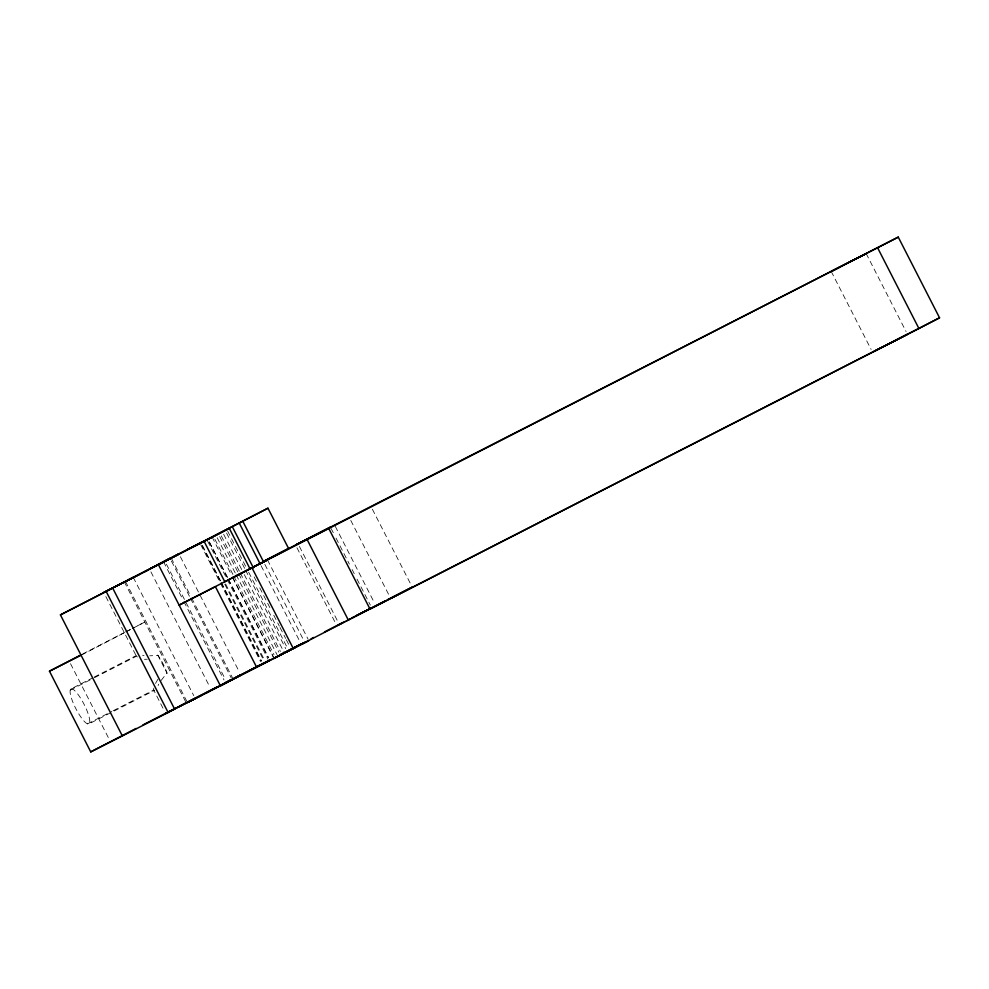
<?xml version="1.0" encoding="UTF-8"?>
<svg xmlns="http://www.w3.org/2000/svg" width="989" height="989" viewBox="0 0 989 989"><rect width="100%" height="100%" fill="white"/><g stroke="black" fill="none" stroke-linecap="round" stroke-linejoin="round"><path stroke-width="0.74" stroke-dasharray="4.95 3.71" d="M153.74 688.146L153.691 690.038L164.347 710.881M155.52 683.411L158.364 678.466M158.141 685.525L158.685 684.178M161.133 680.481L167.005 672.903A19.644 4.648 62.9 0 0 158.055 655.423L149.71 655.818M113.166 710.745L153.691 690.038L154.445 690.396L88.874 723.911L87.502 723.874A19.644 4.648 62.9 0 1 75.807 708.569A19.644 4.648 62.9 0 1 70.219 690.099L70.985 688.937L92.842 677.774M81.073 655.25L124.503 632.626M125.863 631.922L131.29 629.091M132.65 628.386L144.864 622.032L132.687 628.287M82.643 654.001L124.577 632.453M125.924 631.761L131.339 628.979M94.202 677.069L136.544 655.423M70.219 690.099L93.189 678.355M94.536 677.663L136.408 656.263L137.978 657.351M87.502 723.874L111.819 711.437M144.456 659.28L147.176 659.28M142.639 655.25L144.06 655.583M866.191 253.592L906.072 331.55M831.23 271.481L871.124 349.438M372.346 509.187L411.535 585.772M350.774 520.424L389.258 595.65M335.271 526.333L374.46 602.919M331.142 528.534L333.244 532.626M336.037 538.103L349.34 564.089M352.133 569.553L354.235 573.657M357.029 579.134L370.331 605.12M299.37 546.398L337.867 621.624M296.947 547.745L335.444 622.971M267.512 559.935L308.111 639.253M264.854 564.385L304.043 640.971M261.096 565.745L300.508 642.763M254.148 576.884L256.942 582.36M259.748 587.825L270.937 609.706M273.743 615.183L279.343 626.124M280.035 627.496L285.636 638.437M286.34 639.796L289.134 645.273M227.557 530.969L245.853 566.722M248.672 572.223L287.379 647.882M226.58 533.071L244.889 568.823M245.581 570.208L285.71 648.599M223.638 534.258L242.218 570.566M244.308 574.646L284.202 652.592M221.289 535.902L239.585 571.667M240.29 573.039L280.406 651.442M219.706 536.594L238.015 572.347M238.708 573.731L278.836 652.122M217.172 537.707L235.469 573.459M236.173 574.832L276.994 654.607M214.873 539.178L233.181 574.943M233.886 576.315L274.002 654.718M212.079 537.027L231.797 575.536M232.489 576.921L273.323 656.684M232.662 577.761L273.248 657.092M209.408 541.972L227.705 577.724M228.41 579.109L268.526 657.5M209.161 542.096L227.47 577.848M228.162 579.233L268.291 657.623M207.591 541.082L226.592 578.219M227.297 579.591L268.118 659.366M225.603 584.005L264.31 659.651M224.775 584.202L263.531 659.984M202.473 545.495L220.77 581.248M221.474 582.62L261.591 661.023M202.065 545.668L220.362 581.421M221.066 582.805L261.195 661.196M200.705 544.642L219.706 581.779M220.411 583.151L260.527 661.554M180.381 556.733L239.511 672.273M171.233 558.093L190.939 596.614M191.643 597.986L232.464 677.762M171.394 561.035L189.703 596.8M190.395 598.172L231.228 677.947M166.387 564.15L225.517 679.678M163.482 561.678L183.188 600.187M183.892 601.559L224.008 679.962M150.897 571.827L210.014 687.367M133.243 577.366L193.77 695.65M125.504 581.495L186.736 701.152M124.218 581.68L186.155 702.722M157.721 654.99L167.166 673.435M105.835 596.54L135.716 654.903M70.516 663.693L109.013 738.919M70.985 688.937A19.644 4.648 62.9 0 1 84.053 704.279A19.644 4.648 62.9 0 1 88.874 723.911"/><path stroke-width="1.48" d="M261.937 664.299L262.592 663.953M60.428 614.898L112.709 588.121L174.645 709.15L122.364 735.94L60.428 614.898L267.97 508.198L288.615 548.549L224.8 581.779L204.154 541.44L229.3 528.336L249.945 568.687M163.482 561.678L169.984 558.291M229.3 528.336L200.001 543.27L267.97 508.198M122.364 735.94L90.741 751.887L49.45 671.197L81.296 654.706M387.985 599.482L412.24 587.145L256.695 667.352L215.404 586.662L179.12 605.132L898.259 237.113L939.55 317.803L918.929 328.533L370.034 609.125L328.744 528.435M90.741 751.887L136.111 728.436M230.622 679.999L225.418 682.707L230.919 679.9M129.769 579.171L103.746 592.46L164.978 561.393L158.475 564.781L220.411 685.822L226.926 682.435L174.101 709.224M280.295 654.631L300.322 644.334M167.067 712.772L165.682 713.502L173.013 709.768M232.143 679.678L233.169 679.134L231.958 679.74M220.201 685.464L221.227 684.932M263.878 663.149L262.851 663.681M231.673 679.913L191.631 700.36M129.695 579.319L163.037 562.111M172.642 557.252L178.984 553.988L170.565 558.266M261.504 563.038L267.512 559.935L253.135 567.253M221.857 684.611L223.366 683.832M142.873 724.962L176.685 707.58M179.392 706.195L217.123 686.885M224.231 683.387L225.171 682.904M260.713 664.781L262.209 664.002M169.156 711.697L171.06 710.72M226.172 682.385L227.235 681.841M258.908 665.708L259.847 665.226M264.941 662.741L267.525 661.406M338.287 624.949L340.55 623.775M191.705 700.2L172.024 710.226M234.578 678.293L240.92 675.017L232.502 679.295M256.843 666.771L257.906 666.215M268.823 660.739L277.748 656.152M302.795 643.728L308.803 640.625L294.425 647.943M170.096 558.34L157.263 564.954L163.642 561.727M159.254 564.051L149.487 569.083L204.154 541.44M160.873 563.446L171.233 558.093L163.803 561.863M178.366 554.112L165.435 560.948M115.837 586.304L119.694 584.338M161.578 562.926L202.955 541.576L186.884 549.748M144.382 571.889L147.225 570.43M313.352 535.939L295.55 545.013L330.437 527.162L314.786 535.136M253.691 567.043L232.662 577.761L241.007 573.521M849.118 262.369L866.191 253.592L831.23 271.481L840.329 266.857M228.36 681.26L230.758 680.036M232.032 679.381L233.342 678.701M253.308 668.576L255.718 667.34M311.065 638.82L313.748 637.448M324.491 631.934L344.691 621.587M221.19 685.08L211.423 690.112L214.007 688.814M232.291 679.468L240.302 675.141M248.016 671.296L233.899 678.516M249.389 670.591L252.047 669.232M347.473 620.227L350.638 618.607M351.701 618.063L354.977 616.382M355.719 616.073L371.357 608.025M222.451 684.437L224.973 683.152M226.258 682.497L231.142 680.049M280.233 654.879L304.748 642.331L273.953 658.451L282.298 654.211M351.367 618.31L354.643 616.629M177.773 707.345L181.63 705.367M227.371 681.99L219.842 685.834M889.593 343.393L907.482 334.282L872.521 352.171L873.225 351.824M206.318 692.918L209.161 691.459M290.049 650.181L294.982 647.733M121.153 583.522L124.824 581.643M164.668 561.208L169.354 558.81M140.228 574.003L125.504 581.495L133.243 577.366L128.076 579.987M288.615 548.549L263.074 561.604L898.259 237.113M355.533 616.048L385.29 600.855M233.676 678.491L259.81 665.127M269.441 660.207L262.567 663.718L263.185 663.471M346.175 620.956L348.907 619.559M356.077 615.826L367.488 609.99M881.619 347.547L875.067 350.885M183.089 704.564L186.76 702.684M214.292 688.74L215.701 688.023M232.576 679.196L230.041 680.481M250.18 670.097L254.037 668.119M288.788 650.626L276.685 656.807M390.667 598.382L939.55 317.803M228.842 681.1L222.302 684.648M255.236 667.513L261.924 664.101M286.303 652.171L290.618 649.971M202.164 695.044L187.465 702.511L195.179 698.407L190.012 701.028M225.739 682.904L229.448 681.013M339.709 624.257L342.577 622.798M225.096 683.003L222.154 684.512M267.042 661.728L269.935 660.256M220.411 685.822L256.695 667.352M221.487 684.845L219.966 685.612M263 663.78L265.72 662.395M49.45 671.197L81.073 655.25M877.639 247.843L918.929 328.533M307.183 539.673L348.474 620.363M242.812 521.302L263.457 561.641M239.276 523.107L260.391 564.373M232.304 526.667L253.419 567.933M252.047 567.933L293.337 648.623M106.206 591.509L168.142 712.537"/></g></svg>
